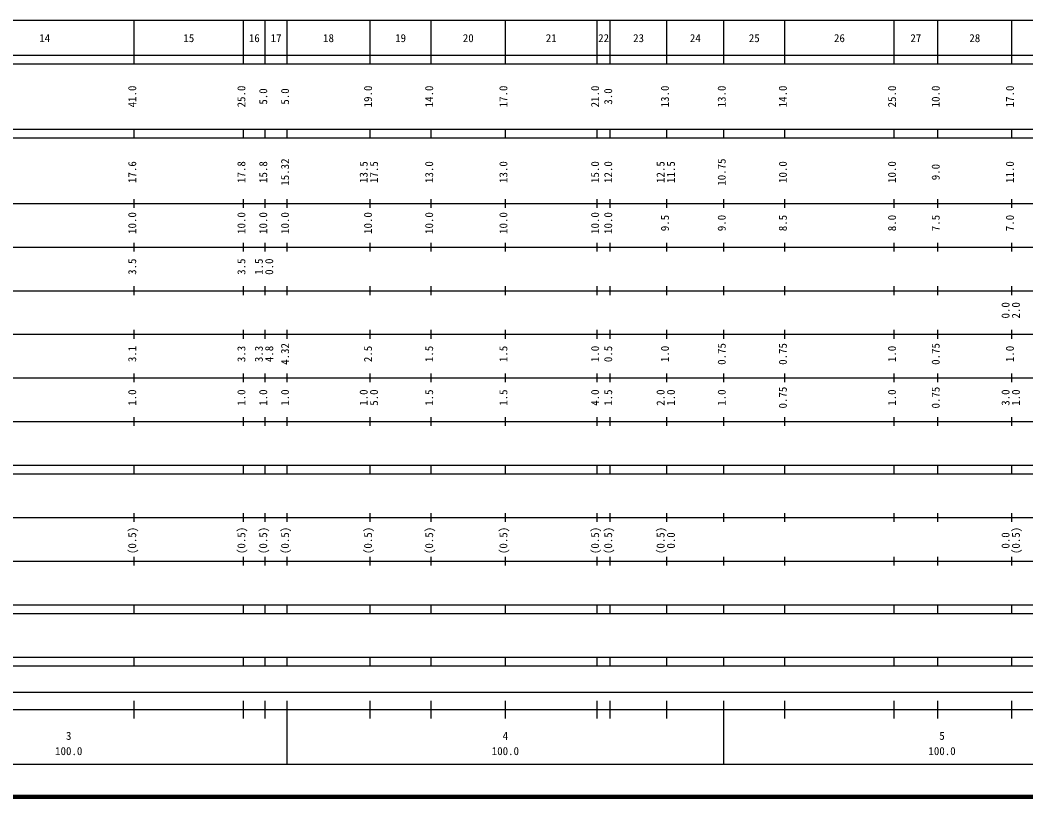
# Model space of a CAD drawing. Units: millimetres on the paper, enlarged 1000 times. Extents: x 40000 to 680000, y 20000 to 380000.
# Drawn here: x 306868 to 537200, y 20000 to 198000 of the extents above; entities that cross this region are included whole.
import ezdxf
from ezdxf.enums import TextEntityAlignment as Align

# ---------------------------------------------------------------- set-up
doc = ezdxf.new("R2010")
doc.units = ezdxf.units.MM
doc.header["$LTSCALE"] = 1000
doc.layers.add('M-TTL', color=2, linetype='Continuous', lineweight=140)
doc.layers.add('M-TTL-BAND', color=7, linetype='Continuous', lineweight=25)
doc.styles.add('ＭＳ ゴシック', font='')
doc.styles.get('ＭＳ ゴシック').set_extended_font_data('MS Gothic')

msp = doc.modelspace()

# ---------------------------------------------------------------- linework, layer by layer
at = {"layer": 'M-TTL'}
msp.add_line((40000, 20000), (680000, 20000), dxfattribs=at)
at = {"layer": 'M-TTL-BAND'}
for p, q in [((68000, 198000), (579000, 198000)), ((333000, 188000), (333000, 198000)), ((358000, 188000), (358000, 198000)), ((363000, 188000), (363000, 198000)), ((368000, 188000), (368000, 198000)), ((387000, 188000), (387000, 198000)), ((401000, 188000), (401000, 198000)), ((418000, 188000), (418000, 198000)), ((439000, 188000), (439000, 198000)), ((442000, 188000), (442000, 198000)), ((455000, 188000), (455000, 198000)), ((468000, 188000), (468000, 198000)), ((482000, 188000), (482000, 198000)), ((507000, 188000), (507000, 198000)), ((517000, 188000), (517000, 198000)), ((534000, 188000), (534000, 198000)), ((40000, 190000), (579000, 190000)), ((40000, 188000), (579000, 188000)), ((40000, 173000), (579000, 173000)), ((333000, 171000), (333000, 173000)), ((358000, 171000), (358000, 173000)), ((363000, 171000), (363000, 173000)), ((368000, 171000), (368000, 173000)), ((387000, 171000), (387000, 173000)), ((401000, 171000), (401000, 173000)), ((418000, 171000), (418000, 173000)), ((439000, 171000), (439000, 173000)), ((442000, 171000), (442000, 173000)), ((455000, 171000), (455000, 173000)), ((468000, 171000), (468000, 173000)), ((482000, 171000), (482000, 173000)), ((507000, 171000), (507000, 173000)), ((517000, 171000), (517000, 173000)), ((534000, 171000), (534000, 173000)), ((40000, 171000), (579000, 171000)), ((333000, 155000), (333000, 157000)), ((358000, 155000), (358000, 157000)), ((363000, 155000), (363000, 157000)), ((368000, 155000), (368000, 157000)), ((387000, 155000), (387000, 157000)), ((401000, 155000), (401000, 157000)), ((418000, 155000), (418000, 157000)), ((439000, 155000), (439000, 157000)), ((442000, 155000), (442000, 157000)), ((455000, 155000), (455000, 157000)), ((468000, 155000), (468000, 157000)), ((482000, 155000), (482000, 157000)), ((507000, 155000), (507000, 157000)), ((517000, 155000), (517000, 157000)), ((534000, 155000), (534000, 157000)), ((40000, 156000), (579000, 156000)), ((46000, 146000), (579000, 146000)), ((333000, 145000), (333000, 147000)), ((358000, 145000), (358000, 147000)), ((363000, 145000), (363000, 147000)), ((368000, 145000), (368000, 147000)), ((387000, 145000), (387000, 147000)), ((401000, 145000), (401000, 147000)), ((418000, 145000), (418000, 147000)), ((439000, 145000), (439000, 147000)), ((442000, 145000), (442000, 147000)), ((455000, 145000), (455000, 147000)), ((468000, 145000), (468000, 147000)), ((482000, 145000), (482000, 147000)), ((507000, 145000), (507000, 147000)), ((517000, 145000), (517000, 147000)), ((534000, 145000), (534000, 147000)), ((52000, 136000), (579000, 136000)), ((333000, 135000), (333000, 137000)), ((358000, 135000), (358000, 137000)), ((363000, 135000), (363000, 137000)), ((368000, 135000), (368000, 137000)), ((387000, 135000), (387000, 137000)), ((401000, 135000), (401000, 137000)), ((418000, 135000), (418000, 137000)), ((439000, 135000), (439000, 137000)), ((442000, 135000), (442000, 137000)), ((455000, 135000), (455000, 137000)), ((468000, 135000), (468000, 137000)), ((482000, 135000), (482000, 137000)), ((507000, 135000), (507000, 137000)), ((517000, 135000), (517000, 137000)), ((534000, 135000), (534000, 137000)), ((333000, 125000), (333000, 127000)), ((358000, 125000), (358000, 127000)), ((363000, 125000), (363000, 127000)), ((368000, 125000), (368000, 127000)), ((387000, 125000), (387000, 127000)), ((401000, 125000), (401000, 127000)), ((418000, 125000), (418000, 127000)), ((439000, 125000), (439000, 127000)), ((442000, 125000), (442000, 127000)), ((455000, 125000), (455000, 127000)), ((468000, 125000), (468000, 127000)), ((482000, 125000), (482000, 127000)), ((507000, 125000), (507000, 127000)), ((517000, 125000), (517000, 127000)), ((534000, 125000), (534000, 127000)), ((46000, 126000), (579000, 126000)), ((52000, 116000), (579000, 116000)), ((333000, 115000), (333000, 117000)), ((358000, 115000), (358000, 117000)), ((363000, 115000), (363000, 117000)), ((368000, 115000), (368000, 117000)), ((387000, 115000), (387000, 117000)), ((401000, 115000), (401000, 117000)), ((418000, 115000), (418000, 117000)), ((439000, 115000), (439000, 117000)), ((442000, 115000), (442000, 117000)), ((455000, 115000), (455000, 117000)), ((468000, 115000), (468000, 117000)), ((482000, 115000), (482000, 117000)), ((507000, 115000), (507000, 117000)), ((517000, 115000), (517000, 117000)), ((534000, 115000), (534000, 117000)), ((56750, 106000), (579000, 106000)), ((333000, 105000), (333000, 107000)), ((358000, 105000), (358000, 107000)), ((363000, 105000), (363000, 107000)), ((368000, 105000), (368000, 107000)), ((387000, 105000), (387000, 107000)), ((401000, 105000), (401000, 107000)), ((418000, 105000), (418000, 107000)), ((439000, 105000), (439000, 107000)), ((442000, 105000), (442000, 107000)), ((455000, 105000), (455000, 107000)), ((468000, 105000), (468000, 107000)), ((482000, 105000), (482000, 107000)), ((507000, 105000), (507000, 107000)), ((517000, 105000), (517000, 107000)), ((534000, 105000), (534000, 107000)), ((56750, 96000), (579000, 96000)), ((333000, 94000), (333000, 96000)), ((358000, 94000), (358000, 96000)), ((363000, 94000), (363000, 96000)), ((368000, 94000), (368000, 96000)), ((387000, 94000), (387000, 96000)), ((401000, 94000), (401000, 96000)), ((418000, 94000), (418000, 96000)), ((439000, 94000), (439000, 96000)), ((442000, 94000), (442000, 96000)), ((455000, 94000), (455000, 96000)), ((468000, 94000), (468000, 96000)), ((482000, 94000), (482000, 96000)), ((507000, 94000), (507000, 96000)), ((517000, 94000), (517000, 96000)), ((534000, 94000), (534000, 96000)), ((40000, 94000), (579000, 94000)), ((49000, 84000), (579000, 84000)), ((333000, 83000), (333000, 85000)), ((358000, 83000), (358000, 85000)), ((363000, 83000), (363000, 85000)), ((368000, 83000), (368000, 85000)), ((387000, 83000), (387000, 85000)), ((401000, 83000), (401000, 85000)), ((418000, 83000), (418000, 85000)), ((439000, 83000), (439000, 85000)), ((442000, 83000), (442000, 85000)), ((455000, 83000), (455000, 85000)), ((468000, 83000), (468000, 85000)), ((482000, 83000), (482000, 85000)), ((507000, 83000), (507000, 85000)), ((517000, 83000), (517000, 85000)), ((534000, 83000), (534000, 85000)), ((40000, 74000), (579000, 74000)), ((333000, 73000), (333000, 75000)), ((358000, 73000), (358000, 75000)), ((363000, 73000), (363000, 75000)), ((368000, 73000), (368000, 75000)), ((387000, 73000), (387000, 75000)), ((401000, 73000), (401000, 75000)), ((418000, 73000), (418000, 75000)), ((439000, 73000), (439000, 75000)), ((442000, 73000), (442000, 75000)), ((455000, 73000), (455000, 75000)), ((468000, 73000), (468000, 75000)), ((482000, 73000), (482000, 75000)), ((507000, 73000), (507000, 75000)), ((517000, 73000), (517000, 75000)), ((534000, 73000), (534000, 75000)), ((40000, 64000), (579000, 64000)), ((333000, 62000), (333000, 64000)), ((358000, 62000), (358000, 64000)), ((363000, 62000), (363000, 64000)), ((368000, 62000), (368000, 64000)), ((387000, 62000), (387000, 64000)), ((401000, 62000), (401000, 64000)), ((418000, 62000), (418000, 64000)), ((439000, 62000), (439000, 64000)), ((442000, 62000), (442000, 64000)), ((455000, 62000), (455000, 64000)), ((468000, 62000), (468000, 64000)), ((482000, 62000), (482000, 64000)), ((507000, 62000), (507000, 64000)), ((517000, 62000), (517000, 64000)), ((534000, 62000), (534000, 64000)), ((55250, 62000), (579000, 62000)), ((55250, 52000), (579000, 52000)), ((333000, 50000), (333000, 52000)), ((358000, 50000), (358000, 52000)), ((363000, 50000), (363000, 52000)), ((368000, 50000), (368000, 52000)), ((387000, 50000), (387000, 52000)), ((401000, 50000), (401000, 52000)), ((418000, 50000), (418000, 52000)), ((439000, 50000), (439000, 52000)), ((442000, 50000), (442000, 52000)), ((455000, 50000), (455000, 52000)), ((468000, 50000), (468000, 52000)), ((482000, 50000), (482000, 52000)), ((507000, 50000), (507000, 52000)), ((517000, 50000), (517000, 52000)), ((534000, 50000), (534000, 52000)), ((40000, 50000), (579000, 50000)), ((71000, 44000), (565000, 44000)), ((333000, 38000), (333000, 42000)), ((358000, 38000), (358000, 42000)), ((363000, 38000), (363000, 42000)), ((368000, 27500), (368000, 42000)), ((387000, 38000), (387000, 42000)), ((401000, 38000), (401000, 42000)), ((418000, 38000), (418000, 42000)), ((439000, 38000), (439000, 42000)), ((442000, 38000), (442000, 42000)), ((455000, 38000), (455000, 42000)), ((468000, 27500), (468000, 42000)), ((482000, 38000), (482000, 42000)), ((507000, 38000), (507000, 42000)), ((517000, 38000), (517000, 42000)), ((534000, 38000), (534000, 42000)), ((40000, 40000), (579000, 40000)), ((68000, 27500), (579000, 27500))]:
    msp.add_line(p, q, dxfattribs=at)

# ---------------------------------------------------------------- texts
at = {"layer": 'M-TTL-BAND', "style": 'ＭＳ ゴシック'}
for s, p in [('14', (312500, 192405)), ('15', (345500, 192405)), ('16', (360500, 192405)), ('17', (365500, 192405)), ('18', (377500, 192405)), ('19', (394000, 192405)), ('20', (409500, 192405)), ('21', (428500, 192405)), ('22', (440500, 192405)), ('23', (448500, 192405)), ('24', (461500, 192405)), ('25', (475000, 192405)), ('26', (494500, 192405)), ('27', (512000, 192405)), ('28', (525500, 192405)), ('3', (318000, 32523)), ('4', (418000, 32523)), ('5', (518000, 32523)), ('100.0', (318000, 29033)), ('100.0', (418000, 29033)), ('100.0', (518000, 29033))]:
    msp.add_text(s, height=1833, dxfattribs=at).set_placement(p, align=Align.BOTTOM_CENTER)
for s, p in [('41.0', (334000, 180500)), ('25.0', (359000, 180500)), ('5.0', (364000, 180500)), ('5.0', (369000, 180500)), ('19.0', (388000, 180500)), ('14.0', (402000, 180500)), ('17.0', (419000, 180500)), ('21.0', (440000, 180500)), ('3.0', (443000, 180500)), ('13.0', (456000, 180500)), ('13.0', (469000, 180500)), ('14.0', (483000, 180500)), ('25.0', (508000, 180500)), ('10.0', (518000, 180500)), ('17.0', (535000, 180500)), ('15.32', (369000, 163174)), ('10.75', (469000, 163174)), ('17.6', (334000, 163174)), ('17.8', (359000, 163174)), ('15.8', (364000, 163174)), ('13.5', (387000, 163174)), ('17.5', (389370, 163174)), ('13.0', (402000, 163174)), ('13.0', (419000, 163174)), ('15.0', (440000, 163174)), ('12.0', (443000, 163174)), ('12.5', (455000, 163174)), ('11.5', (457370, 163174)), ('10.0', (483000, 163174)), ('10.0', (508000, 163174)), ('9.0', (518000, 163174)), ('11.0', (535000, 163174)), ('10.0', (334000, 151500)), ('10.0', (359000, 151500)), ('10.0', (364000, 151500)), ('10.0', (369000, 151500)), ('10.0', (388000, 151500)), ('10.0', (402000, 151500)), ('10.0', (419000, 151500)), ('10.0', (440000, 151500)), ('10.0', (443000, 151500)), ('9.5', (456000, 151500)), ('9.0', (469000, 151500)), ('8.5', (483000, 151500)), ('8.0', (508000, 151500)), ('7.5', (518000, 151500)), ('7.0', (535000, 151500)), ('3.5', (334000, 141500)), ('3.5', (359000, 141500)), ('1.5', (363000, 141500)), ('0.0', (365370, 141500)), ('0.0', (534000, 131500)), ('2.0', (536370, 131500)), ('3.1', (334000, 121500)), ('3.3', (359000, 121500)), ('3.3', (363000, 121500)), ('4.8', (365370, 121500)), ('4.32', (369000, 121500)), ('2.5', (388000, 121500)), ('1.5', (402000, 121500)), ('1.5', (419000, 121500)), ('1.0', (440000, 121500)), ('0.5', (443000, 121500)), ('1.0', (456000, 121500)), ('0.75', (469000, 121500)), ('0.75', (483000, 121500)), ('1.0', (508000, 121500)), ('0.75', (518000, 121500)), ('1.0', (535000, 121500)), ('1.0', (334000, 111500)), ('1.0', (359000, 111500)), ('1.0', (364000, 111500)), ('1.0', (369000, 111500)), ('1.0', (387000, 111500)), ('5.0', (389370, 111500)), ('1.5', (402000, 111500)), ('1.5', (419000, 111500)), ('4.0', (440000, 111500)), ('1.5', (443000, 111500)), ('2.0', (455000, 111500)), ('1.0', (457370, 111500)), ('1.0', (469000, 111500)), ('0.75', (483000, 111500)), ('1.0', (508000, 111500)), ('0.75', (518000, 111500)), ('3.0', (534000, 111500)), ('1.0', (536370, 111500)), ('(0.5)', (334000, 78764)), ('(0.5)', (359000, 78764)), ('(0.5)', (364000, 78764)), ('(0.5)', (369000, 78764)), ('(0.5)', (388000, 78764)), ('(0.5)', (402000, 78764)), ('(0.5)', (419000, 78764)), ('(0.5)', (440000, 78764)), ('(0.5)', (443000, 78764)), ('(0.5)', (455000, 78764)), ('(0.5)', (536370, 78764)), ('0.0', (457370, 78764)), ('0.0', (534000, 78764))]:
    msp.add_text(s, height=1833, rotation=90, dxfattribs=at).set_placement(p, align=Align.BOTTOM_CENTER)

doc.saveas('drawing.dxf')
